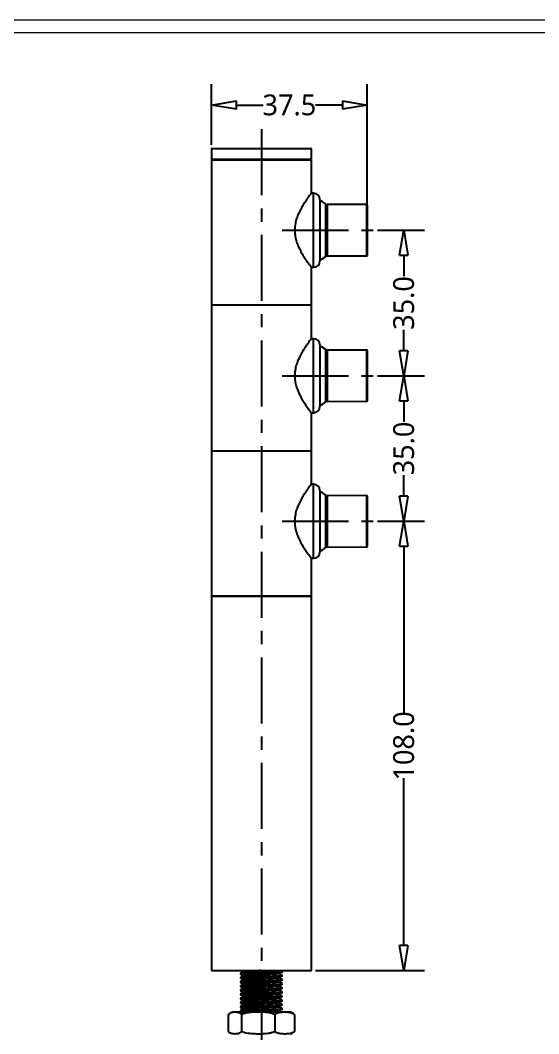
# Model space of a CAD drawing. Header units: millimetres. Extents: x 1036 to 1568, y -23 to 352.
# Drawn here: x 1203.4 to 1328, y 108.2 to 351.9 of the extents above; entities that cross this region are included whole.
import ezdxf

# ---------------------------------------------------------------- set-up
doc = ezdxf.new("R2010")
doc.units = ezdxf.units.MM
doc.linetypes.add('CENTER', pattern=[50.8, 31.75, -6.35, 6.35, -6.35])
doc.layers.get('0').update_dxf_attribs({"color": 8, "lineweight": 30})
doc.layers.get('Defpoints').update_dxf_attribs({"color": 6, "lineweight": 9})
for name, color, linetype, lineweight in [('CenterLine', 1, 'CENTER', 9), ('Dimension', 136, 'Continuous', 9), ('SolidLine', 7, 'Continuous', 30)]:
    doc.layers.add(name, color=color, linetype=linetype, lineweight=lineweight)
doc.styles.get("Standard").update_dxf_attribs({"font": ''})
doc.styles.get('Standard').set_extended_font_data('Microsoft YaHei Light')
doc.dimstyles.new('DENGTECx1.5', dxfattribs={"dimtxt": 5, "dimasz": 6, "dimexe": 5, "dimexo": 1, "dimgap": 0.5, "dimtad": 0, "dimdec": 1, "dimzin": 0, "dimdsep": 46, "dimtxsty": 'Standard', "dimblk": 'CLOSEDBLANK', "dimcen": 1, "dimadec": 0, "dimazin": 3, "dimtfac": 1, "dimtdec": 1, "dimtofl": 0, "dimtmove": 0, "dimatfit": 3, "dimldrblk": 'CLOSEDBLANK', "dimfxl": 1, "dimtolj": 1, "dimtzin": 0, "dimarcsym": 0})

# ---------------------------------------------------------------- blocks, each defined once
blk = doc.blocks.new('_ClosedBlank')
at = {"color": 0, "linetype": 'ByBlock', "lineweight": -2}
for p, q in [((-1, 0.167), (0, 0)), ((-1, 0.167), (-1, -0.167)), ((0, 0), (-1, -0.167))]:
    blk.add_line(p, q, dxfattribs=at)
blk = doc.blocks.new('*D15')
at = {"layer": 'Defpoints', "color": 0, "lineweight": -3}
for p in [(1288.28, 231.41), (1295.61, 231.41), (1273.39, 123.36)]:
    blk.add_point(p, dxfattribs=at)
at = {"layer": 'Dimension', "color": 0, "lineweight": -2}
for p, q in [((1289.28, 231.41), (1300.61, 231.41)), ((1295.61, 225.41), (1295.61, 185.15)), ((1295.61, 129.36), (1295.61, 169.61)), ((1274.39, 123.36), (1300.61, 123.36))]:
    blk.add_line(p, q, dxfattribs=at)
at = {"layer": 'Dimension', "color": 0, "lineweight": -2, "xscale": 6, "yscale": 6, "zscale": 6}
for p, rotation in [((1295.61, 231.41), 90), ((1295.61, 123.36), 270)]:
    blk.add_blockref('_ClosedBlank', p, dxfattribs=dict(at, rotation=rotation))
at = {"layer": 'Dimension', "color": 0, "lineweight": -3, "insert": (1295.61, 177.38), "char_height": 5, "attachment_point": 5, "rotation": 90}
blk.add_mtext('\\A1;108.0', dxfattribs=at)
blk = doc.blocks.new('*D16')
at = {"layer": 'Defpoints', "color": 0, "lineweight": -3}
for p in [(1288.28, 266.41), (1295.61, 266.41), (1288.28, 231.41)]:
    blk.add_point(p, dxfattribs=at)
at = {"layer": 'Dimension', "color": 0, "lineweight": -2}
for p, q in [((1289.28, 266.41), (1300.61, 266.41)), ((1295.61, 260.41), (1295.61, 255.35)), ((1295.61, 237.41), (1295.61, 242.46)), ((1289.28, 231.41), (1300.61, 231.41))]:
    blk.add_line(p, q, dxfattribs=at)
at = {"layer": 'Dimension', "color": 0, "lineweight": -2, "xscale": 6, "yscale": 6, "zscale": 6}
for p, rotation in [((1295.61, 266.41), 90), ((1295.61, 231.41), 270)]:
    blk.add_blockref('_ClosedBlank', p, dxfattribs=dict(at, rotation=rotation))
at = {"layer": 'Dimension', "color": 0, "lineweight": -3, "insert": (1295.61, 248.91), "char_height": 5, "attachment_point": 5, "rotation": 90}
blk.add_mtext('\\A1;35.0', dxfattribs=at)
blk = doc.blocks.new('*D17')
at = {"layer": 'Defpoints', "color": 0, "lineweight": -3}
for p in [(1288.28, 301.41), (1295.61, 301.41), (1288.28, 266.41)]:
    blk.add_point(p, dxfattribs=at)
at = {"layer": 'Dimension', "color": 0, "lineweight": -2}
for p, q in [((1289.28, 301.41), (1300.61, 301.41)), ((1295.61, 295.41), (1295.61, 290.35)), ((1295.61, 272.41), (1295.61, 277.46)), ((1289.28, 266.41), (1300.61, 266.41))]:
    blk.add_line(p, q, dxfattribs=at)
at = {"layer": 'Dimension', "color": 0, "lineweight": -2, "xscale": 6, "yscale": 6, "zscale": 6}
for p, rotation in [((1295.61, 301.41), 90), ((1295.61, 266.41), 270)]:
    blk.add_blockref('_ClosedBlank', p, dxfattribs=dict(at, rotation=rotation))
at = {"layer": 'Dimension', "color": 0, "lineweight": -3, "insert": (1295.61, 283.91), "char_height": 5, "attachment_point": 5, "rotation": 90}
blk.add_mtext('\\A1;35.0', dxfattribs=at)
blk = doc.blocks.new('*D20')
at = {"layer": 'Defpoints', "color": 0, "lineweight": -3}
for p in [(1249.39, 331.51), (1249.39, 320.96), (1286.84, 306.14)]:
    blk.add_point(p, dxfattribs=at)
at = {"layer": 'Dimension', "color": 0, "lineweight": -2}
for p, q in [((1249.39, 321.96), (1249.39, 336.51)), ((1286.84, 307.14), (1286.84, 336.51)), ((1255.39, 331.51), (1261.82, 331.51)), ((1280.84, 331.51), (1274.4, 331.51))]:
    blk.add_line(p, q, dxfattribs=at)
at = {"layer": 'Dimension', "color": 0, "lineweight": -2, "xscale": 6, "yscale": 6, "zscale": 6, "rotation": 180}
blk.add_blockref('_ClosedBlank', (1249.39, 331.51), dxfattribs=at)
at = {"layer": 'Dimension', "color": 0, "lineweight": -2, "xscale": 6, "yscale": 6, "zscale": 6}
blk.add_blockref('_ClosedBlank', (1286.84, 331.51), dxfattribs=at)
at = {"layer": 'Dimension', "color": 0, "lineweight": -3, "insert": (1268.11, 331.51), "char_height": 5, "attachment_point": 5}
blk.add_mtext('\\A1;37.5', dxfattribs=at)

msp = doc.modelspace()

# ---------------------------------------------------------------- linework, layer by layer
at = {"layer": 'CenterLine', "lineweight": -3, "ltscale": 0.5}
for p, q in [((1261.39, 325.68), (1261.39, 86.37)), ((1266.41, 301.41), (1288.28, 301.41)), ((1266.41, 266.41), (1288.28, 266.41)), ((1266.41, 231.41), (1288.28, 231.41))]:
    msp.add_line(p, q, dxfattribs=at)
at = {"layer": 'Defpoints'}
for points in [[(1567.91, -23.09), (1567.91, 351.9), (1036.31, 351.9), (1036.31, -23.09)], [(1564.91, -20.09), (1564.91, 348.9), (1039.31, 348.9), (1039.31, -20.09)]]:
    msp.add_lwpolyline(points, close=True, dxfattribs=at)
at = {"layer": 'SolidLine', "color": 7, "linetype": 'Continuous', "lineweight": 25}
for p, q in [((1249.39, 320.96), (1249.39, 318.46)), ((1249.49, 321.06), (1263.4, 321.06)), ((1263.4, 321.06), (1273.29, 321.06)), ((1273.39, 318.46), (1273.39, 320.96)), ((1249.39, 318.36), (1249.39, 283.36)), ((1249.39, 318.36), (1273.39, 318.36)), ((1273.39, 310.34), (1273.39, 318.36)), ((1273.94, 310.31), (1273.37, 310.31)), ((1286.74, 307.56), (1277.21, 307.6)), ((1277.21, 295.21), (1286.74, 295.26)), ((1273.37, 292.51), (1273.94, 292.51)), ((1273.39, 283.36), (1273.39, 292.48)), ((1249.39, 283.36), (1249.39, 248.36)), ((1273.39, 283.36), (1249.39, 283.36)), ((1273.39, 275.34), (1273.39, 283.36)), ((1273.94, 275.31), (1273.37, 275.31)), ((1286.74, 272.56), (1277.21, 272.6)), ((1277.21, 260.21), (1286.74, 260.26)), ((1273.37, 257.51), (1273.94, 257.51)), ((1273.39, 248.36), (1273.39, 257.48)), ((1249.39, 248.36), (1249.39, 213.36)), ((1249.39, 248.36), (1273.39, 248.36)), ((1273.39, 240.34), (1273.39, 248.36)), ((1273.94, 240.31), (1273.37, 240.31)), ((1286.74, 237.56), (1277.21, 237.6)), ((1277.21, 225.21), (1286.74, 225.26)), ((1273.37, 222.51), (1273.94, 222.51)), ((1273.39, 213.36), (1273.39, 222.48)), ((1249.39, 213.36), (1249.39, 123.36)), ((1273.39, 213.36), (1249.39, 213.36)), ((1249.39, 213.36), (1260.08, 213.36)), ((1260.08, 213.36), (1273.39, 213.36)), ((1273.39, 123.36), (1273.39, 213.36)), ((1249.39, 123.36), (1260.08, 123.36)), ((1256.39, 122.71), (1256.39, 122.51)), ((1260.08, 123.36), (1273.39, 123.36)), ((1266.38, 123.22), (1266.13, 123.36)), ((1266.39, 123.01), (1266.39, 123.21)), ((1266.39, 122.01), (1266.39, 122.21)), ((1256.39, 121.71), (1256.39, 121.51)), ((1256.39, 120.71), (1256.39, 120.51)), ((1256.39, 119.71), (1256.39, 119.51)), ((1266.39, 121.01), (1266.39, 121.21)), ((1266.39, 120.01), (1266.39, 120.21)), ((1256.39, 118.71), (1256.39, 118.51)), ((1256.39, 117.71), (1256.39, 117.51)), ((1266.39, 119.01), (1266.39, 119.21)), ((1266.39, 118.01), (1266.39, 118.21)), ((1266.39, 117.01), (1266.39, 117.21)), ((1256.39, 116.71), (1256.39, 116.51)), ((1256.39, 115.71), (1256.39, 115.51)), ((1256.39, 114.71), (1256.39, 114.51)), ((1266.39, 116.01), (1266.39, 116.21)), ((1266.39, 115.01), (1266.39, 115.21)), ((1253.41, 112.79), (1253.41, 108.72)), ((1268.25, 113.36), (1254.52, 113.36)), ((1256.39, 113.71), (1256.39, 113.51)), ((1256.39, 113.5), (1256.65, 113.36)), ((1256.64, 112.79), (1256.64, 108.72)), ((1264.62, 112.79), (1264.62, 108.72)), ((1266.39, 114.01), (1266.39, 114.21)), ((1269.36, 112.79), (1269.36, 108.72))]:
    msp.add_line(p, q, dxfattribs=at)
at = {"layer": 'SolidLine', "color": 8, "linetype": 'Continuous', "lineweight": 25}
for p, q in [((1263.42, 320.96), (1249.39, 320.96)), ((1273.39, 320.96), (1263.42, 320.96)), ((1249.39, 318.46), (1273.39, 318.46))]:
    msp.add_line(p, q, dxfattribs=at)
at = {"layer": 'SolidLine', "color": 8, "linetype": 'Continuous', "lineweight": 25, "flags": 128}
for points in [[(1273.94, 296.06), (1273.94, 297.02), (1273.94, 298.04), (1273.94, 299.12), (1273.94, 300.24), (1273.94, 301.38), (1273.94, 302.52), (1273.94, 303.64), (1273.94, 304.72), (1273.94, 305.75), (1273.94, 306.71), (1273.94, 307.58), (1273.94, 308.35), (1273.94, 309), (1273.94, 309.53), (1273.94, 309.93), (1273.94, 310.19), (1273.94, 310.3), (1273.94, 310.31)], [(1276.91, 296.96), (1276.91, 297.69), (1276.91, 298.51), (1276.91, 299.4), (1276.91, 300.34), (1276.91, 301.3), (1276.91, 302.26), (1276.91, 303.2), (1276.91, 304.1), (1276.91, 304.94), (1276.91, 305.7), (1276.91, 306.35), (1276.91, 306.89), (1276.91, 307.3), (1276.91, 307.57), (1276.91, 307.7), (1276.91, 307.71)], [(1277.21, 307.6), (1277.21, 307.6), (1277.21, 307.47), (1277.21, 307.2), (1277.21, 306.8), (1277.21, 306.27), (1277.21, 305.63), (1277.21, 304.88), (1277.21, 304.06), (1277.21, 303.17), (1277.21, 302.25), (1277.21, 301.3), (1277.21, 300.35), (1277.21, 299.43), (1277.21, 298.56), (1277.21, 297.75), (1277.21, 297.03)], [(1286.74, 295.26), (1286.74, 295.28), (1286.74, 295.45), (1286.74, 295.75), (1286.74, 296.19), (1286.74, 296.74), (1286.74, 297.41), (1286.74, 298.17), (1286.74, 299.01), (1286.74, 299.9), (1286.74, 300.83), (1286.74, 301.77), (1286.74, 302.7), (1286.74, 303.61), (1286.74, 304.46), (1286.74, 305.24), (1286.74, 305.93), (1286.74, 306.51), (1286.74, 306.97), (1286.74, 307.31), (1286.74, 307.5), (1286.74, 307.56)], [(1273.94, 292.51), (1273.94, 292.51), (1273.94, 292.62), (1273.94, 292.87), (1273.94, 293.26), (1273.94, 293.78), (1273.94, 294.43), (1273.94, 295.2), (1273.94, 296.06)], [(1276.91, 295.1), (1276.91, 295.1), (1276.91, 295.2), (1276.91, 295.44), (1276.91, 295.82), (1276.91, 296.33), (1276.91, 296.96)], [(1277.21, 297.03), (1277.21, 296.41), (1277.21, 295.91), (1277.21, 295.54), (1277.21, 295.3), (1277.21, 295.21), (1277.21, 295.21)], [(1273.94, 261.06), (1273.94, 262.02), (1273.94, 263.04), (1273.94, 264.12), (1273.94, 265.24), (1273.94, 266.38), (1273.94, 267.52), (1273.94, 268.64), (1273.94, 269.72), (1273.94, 270.75), (1273.94, 271.71), (1273.94, 272.58), (1273.94, 273.35), (1273.94, 274), (1273.94, 274.53), (1273.94, 274.93), (1273.94, 275.19), (1273.94, 275.3), (1273.94, 275.31)], [(1276.91, 261.96), (1276.91, 262.69), (1276.91, 263.51), (1276.91, 264.4), (1276.91, 265.34), (1276.91, 266.3), (1276.91, 267.26), (1276.91, 268.2), (1276.91, 269.1), (1276.91, 269.94), (1276.91, 270.7), (1276.91, 271.35), (1276.91, 271.89), (1276.91, 272.3), (1276.91, 272.57), (1276.91, 272.7), (1276.91, 272.71)], [(1277.21, 272.6), (1277.21, 272.6), (1277.21, 272.47), (1277.21, 272.2), (1277.21, 271.8), (1277.21, 271.27), (1277.21, 270.63), (1277.21, 269.88), (1277.21, 269.06), (1277.21, 268.17), (1277.21, 267.25), (1277.21, 266.3), (1277.21, 265.35), (1277.21, 264.43), (1277.21, 263.56), (1277.21, 262.75), (1277.21, 262.03)], [(1286.74, 260.26), (1286.74, 260.28), (1286.74, 260.45), (1286.74, 260.75), (1286.74, 261.19), (1286.74, 261.74), (1286.74, 262.41), (1286.74, 263.17), (1286.74, 264.01), (1286.74, 264.9), (1286.74, 265.83), (1286.74, 266.77), (1286.74, 267.7), (1286.74, 268.61), (1286.74, 269.46), (1286.74, 270.24), (1286.74, 270.93), (1286.74, 271.51), (1286.74, 271.97), (1286.74, 272.31), (1286.74, 272.5), (1286.74, 272.56)], [(1273.94, 257.51), (1273.94, 257.51), (1273.94, 257.62), (1273.94, 257.87), (1273.94, 258.26), (1273.94, 258.78), (1273.94, 259.43), (1273.94, 260.2), (1273.94, 261.06)], [(1276.91, 260.1), (1276.91, 260.1), (1276.91, 260.2), (1276.91, 260.44), (1276.91, 260.82), (1276.91, 261.33), (1276.91, 261.96)], [(1277.21, 262.03), (1277.21, 261.41), (1277.21, 260.91), (1277.21, 260.54), (1277.21, 260.3), (1277.21, 260.21), (1277.21, 260.21)], [(1273.94, 226.06), (1273.94, 227.02), (1273.94, 228.04), (1273.94, 229.12), (1273.94, 230.24), (1273.94, 231.38), (1273.94, 232.52), (1273.94, 233.64), (1273.94, 234.72), (1273.94, 235.75), (1273.94, 236.71), (1273.94, 237.58), (1273.94, 238.35), (1273.94, 239), (1273.94, 239.53), (1273.94, 239.93), (1273.94, 240.19), (1273.94, 240.3), (1273.94, 240.31)], [(1276.91, 226.96), (1276.91, 227.69), (1276.91, 228.51), (1276.91, 229.4), (1276.91, 230.34), (1276.91, 231.3), (1276.91, 232.26), (1276.91, 233.2), (1276.91, 234.1), (1276.91, 234.94), (1276.91, 235.7), (1276.91, 236.35), (1276.91, 236.89), (1276.91, 237.3), (1276.91, 237.57), (1276.91, 237.7), (1276.91, 237.71)], [(1277.21, 237.6), (1277.21, 237.6), (1277.21, 237.47), (1277.21, 237.2), (1277.21, 236.8), (1277.21, 236.27), (1277.21, 235.63), (1277.21, 234.88), (1277.21, 234.06), (1277.21, 233.17), (1277.21, 232.25), (1277.21, 231.3), (1277.21, 230.35), (1277.21, 229.43), (1277.21, 228.56), (1277.21, 227.75), (1277.21, 227.03)], [(1286.74, 225.26), (1286.74, 225.28), (1286.74, 225.45), (1286.74, 225.75), (1286.74, 226.19), (1286.74, 226.74), (1286.74, 227.41), (1286.74, 228.17), (1286.74, 229.01), (1286.74, 229.9), (1286.74, 230.83), (1286.74, 231.77), (1286.74, 232.7), (1286.74, 233.61), (1286.74, 234.46), (1286.74, 235.24), (1286.74, 235.93), (1286.74, 236.51), (1286.74, 236.97), (1286.74, 237.31), (1286.74, 237.5), (1286.74, 237.56)], [(1276.91, 225.1), (1276.91, 225.1), (1276.91, 225.2), (1276.91, 225.44), (1276.91, 225.82), (1276.91, 226.33), (1276.91, 226.96)], [(1277.21, 227.03), (1277.21, 226.41), (1277.21, 225.91), (1277.21, 225.54), (1277.21, 225.3), (1277.21, 225.21), (1277.21, 225.21)], [(1273.94, 222.51), (1273.94, 222.51), (1273.94, 222.62), (1273.94, 222.87), (1273.94, 223.26), (1273.94, 223.78), (1273.94, 224.43), (1273.94, 225.2), (1273.94, 226.06)]]:
    msp.add_lwpolyline(points, dxfattribs=at)
at = {"layer": 'SolidLine', "color": 7, "linetype": 'Continuous', "lineweight": 25, "flags": 128}
for points in [[(1275.44, 308.81), (1275.44, 308.75), (1275.44, 308.56), (1275.44, 308.22), (1275.44, 307.76), (1275.44, 307.17), (1275.44, 306.46), (1275.44, 305.66), (1275.44, 304.78), (1275.44, 303.83), (1275.44, 302.83), (1275.44, 301.81), (1275.44, 300.77), (1275.44, 299.75), (1275.44, 298.77), (1275.44, 297.83), (1275.44, 296.96)], [(1276.91, 307.71), (1275.98, 308.31), (1275.44, 308.57)], [(1286.84, 307.46), (1286.84, 307.4), (1286.84, 307.21), (1286.84, 306.88), (1286.84, 306.43), (1286.84, 305.85), (1286.84, 305.17), (1286.84, 304.41), (1286.84, 303.57), (1286.84, 302.68), (1286.84, 301.76), (1286.84, 300.84), (1286.84, 299.92), (1286.84, 299.05), (1286.84, 298.22), (1286.84, 297.48), (1286.84, 296.82), (1286.84, 296.27), (1286.84, 295.84), (1286.84, 295.54), (1286.84, 295.38), (1286.84, 295.36)], [(1275.44, 296.96), (1275.44, 296.18), (1275.44, 295.5), (1275.44, 294.94), (1275.44, 294.5), (1275.44, 294.2), (1275.44, 294.04), (1275.44, 294.01)], [(1275.44, 294.24), (1275.98, 294.5), (1276.91, 295.1)], [(1275.44, 273.81), (1275.44, 273.75), (1275.44, 273.56), (1275.44, 273.22), (1275.44, 272.76), (1275.44, 272.17), (1275.44, 271.46), (1275.44, 270.66), (1275.44, 269.78), (1275.44, 268.83), (1275.44, 267.83), (1275.44, 266.81), (1275.44, 265.77), (1275.44, 264.75), (1275.44, 263.77), (1275.44, 262.83), (1275.44, 261.96)], [(1276.91, 272.71), (1275.98, 273.31), (1275.44, 273.57)], [(1286.84, 272.46), (1286.84, 272.4), (1286.84, 272.21), (1286.84, 271.88), (1286.84, 271.43), (1286.84, 270.85), (1286.84, 270.17), (1286.84, 269.41), (1286.84, 268.57), (1286.84, 267.68), (1286.84, 266.76), (1286.84, 265.84), (1286.84, 264.92), (1286.84, 264.05), (1286.84, 263.22), (1286.84, 262.48), (1286.84, 261.82), (1286.84, 261.27), (1286.84, 260.84), (1286.84, 260.54), (1286.84, 260.38), (1286.84, 260.36)], [(1275.44, 261.96), (1275.44, 261.18), (1275.44, 260.5), (1275.44, 259.94), (1275.44, 259.5), (1275.44, 259.2), (1275.44, 259.04), (1275.44, 259.01)], [(1275.44, 259.24), (1275.98, 259.5), (1276.91, 260.1)], [(1275.44, 238.81), (1275.44, 238.75), (1275.44, 238.56), (1275.44, 238.22), (1275.44, 237.76), (1275.44, 237.17), (1275.44, 236.46), (1275.44, 235.66), (1275.44, 234.78), (1275.44, 233.83), (1275.44, 232.83), (1275.44, 231.81), (1275.44, 230.77), (1275.44, 229.75), (1275.44, 228.77), (1275.44, 227.83), (1275.44, 226.96)], [(1276.91, 237.71), (1275.98, 238.31), (1275.44, 238.57)], [(1286.84, 237.46), (1286.84, 237.4), (1286.84, 237.21), (1286.84, 236.88), (1286.84, 236.43), (1286.84, 235.85), (1286.84, 235.17), (1286.84, 234.41), (1286.84, 233.57), (1286.84, 232.68), (1286.84, 231.76), (1286.84, 230.84), (1286.84, 229.92), (1286.84, 229.05), (1286.84, 228.22), (1286.84, 227.48), (1286.84, 226.82), (1286.84, 226.27), (1286.84, 225.84), (1286.84, 225.54), (1286.84, 225.38), (1286.84, 225.36)], [(1275.44, 226.96), (1275.44, 226.18), (1275.44, 225.5), (1275.44, 224.94), (1275.44, 224.5), (1275.44, 224.2), (1275.44, 224.04), (1275.44, 224.01)], [(1275.44, 224.24), (1275.98, 224.5), (1276.91, 225.1)], [(1253.95, 113.17), (1253.87, 113.13), (1253.79, 113.09)], [(1254.52, 113.36), (1254.43, 113.34), (1254.39, 113.33)]]:
    msp.add_lwpolyline(points, dxfattribs=at)
at = {"layer": 'SolidLine', "color": 7, "linetype": 'Continuous', "lineweight": 25}
for centre, radius, start, end in [((1249.49, 320.96), 0.1, 90, 180), ((1273.29, 320.96), 0.1, 0, 90), ((1249.49, 318.46), 0.1, 180, 270), ((1273.29, 318.46), 0.1, 270, 0), ((1273.94, 308.81), 1.5, 0, 90), ((1277.21, 308.1), 0.5, 232.4859, 269.7082), ((1286.74, 307.46), 0.1, 0, 89.7082), ((1277.21, 294.71), 0.5, 90.2918, 127.5141), ((1286.74, 295.36), 0.1, 270.2918, 0), ((1273.94, 294.01), 1.5, 270, 0), ((1273.94, 273.81), 1.5, 0, 90), ((1277.21, 273.1), 0.5, 232.4859, 269.7082), ((1286.74, 272.46), 0.1, 0, 89.7082), ((1273.94, 259.01), 1.5, 270, 0), ((1277.21, 259.71), 0.5, 90.2918, 127.5141), ((1286.74, 260.36), 0.1, 270.2918, 0), ((1273.94, 238.81), 1.5, 0, 90), ((1277.21, 238.1), 0.5, 232.4859, 269.7082), ((1286.74, 237.46), 0.1, 0, 89.7082), ((1277.21, 224.71), 0.5, 90.2918, 127.5141), ((1286.74, 225.36), 0.1, 270.2918, 0), ((1273.94, 224.01), 1.5, 270, 0), ((1267.78, 110.93), 2.47, 60.8647, 79.2065), ((1267.78, 110.58), 2.47, 280.7935, 298.9646)]:
    msp.add_arc(centre, radius, start, end, dxfattribs=at)
for points, knots in [([(1273.37, 310.34), (1273.37, 310.34), (1273.37, 310.34), (1273.23, 310.14), (1272.97, 309.79), (1272.6, 309.28), (1272.14, 308.61), (1271.57, 307.74), (1270.93, 306.66), (1270.33, 305.47), (1269.85, 304.26), (1269.47, 302.95), (1269.41, 301.97), (1269.38, 301.41)], [0, 0, 0, 0, 0.054619, 0.141006, 0.223156, 0.307234, 0.399253, 0.493156, 0.603181, 0.715866, 0.799999, 0.886088, 1, 1, 1, 1]), ([(1269.38, 301.41), (1269.4, 300.99), (1269.44, 300.16), (1269.72, 298.96), (1270.12, 297.84), (1270.62, 296.74), (1271.2, 295.68), (1271.85, 294.64), (1272.49, 293.69), (1272.97, 293.02), (1273.26, 292.63), (1273.38, 292.46), (1273.37, 292.47), (1273.37, 292.48)], [0, 0, 0, 0, 0.0836495, 0.1706911, 0.2541476, 0.3393088, 0.4400707, 0.5428493, 0.6627248, 0.7871511, 0.8714845, 0.9581757, 1, 1, 1, 1]), ([(1273.37, 275.34), (1273.37, 275.34), (1273.37, 275.34), (1273.23, 275.14), (1272.97, 274.79), (1272.6, 274.28), (1272.14, 273.61), (1271.57, 272.74), (1270.93, 271.66), (1270.33, 270.47), (1269.85, 269.26), (1269.47, 267.95), (1269.41, 266.97), (1269.38, 266.41)], [0, 0, 0, 0, 0.054619, 0.141007, 0.223156, 0.307234, 0.399253, 0.493156, 0.603181, 0.715867, 0.799999, 0.886088, 1, 1, 1, 1]), ([(1269.38, 266.41), (1269.4, 265.99), (1269.44, 265.16), (1269.72, 263.96), (1270.12, 262.84), (1270.62, 261.74), (1271.2, 260.68), (1271.85, 259.64), (1272.49, 258.69), (1272.97, 258.02), (1273.26, 257.63), (1273.38, 257.46), (1273.37, 257.47), (1273.37, 257.48)], [0, 0, 0, 0, 0.083649, 0.170692, 0.254148, 0.339309, 0.440071, 0.542849, 0.662725, 0.787151, 0.871485, 0.958176, 1, 1, 1, 1]), ([(1273.37, 240.34), (1273.37, 240.34), (1273.37, 240.34), (1273.23, 240.14), (1272.97, 239.79), (1272.6, 239.28), (1272.14, 238.61), (1271.57, 237.74), (1270.93, 236.66), (1270.33, 235.47), (1269.85, 234.26), (1269.47, 232.95), (1269.41, 231.97), (1269.38, 231.41)], [0, 0, 0, 0, 0.054619, 0.141007, 0.223156, 0.307234, 0.399253, 0.493156, 0.603181, 0.715867, 0.799999, 0.886088, 1, 1, 1, 1]), ([(1269.38, 231.41), (1269.4, 230.99), (1269.44, 230.16), (1269.72, 228.96), (1270.12, 227.84), (1270.62, 226.74), (1271.2, 225.68), (1271.85, 224.64), (1272.49, 223.69), (1272.97, 223.02), (1273.26, 222.63), (1273.38, 222.46), (1273.37, 222.47), (1273.37, 222.48)], [0, 0, 0, 0, 0.08365, 0.1706915, 0.2541484, 0.3393091, 0.4400709, 0.5428491, 0.6627251, 0.7871512, 0.8714846, 0.9581757, 1, 1, 1, 1]), ([(1256.39, 122.5), (1256.51, 122.44), (1256.74, 122.3), (1256.96, 122.17), (1257.07, 122.11)], [0, 0, 0, 0, 0.5121738, 1, 1, 1, 1]), ([(1257.09, 123.12), (1256.98, 123.05), (1256.74, 122.92), (1256.51, 122.78), (1256.4, 122.72)], [0, 0, 0, 0, 0.499918, 1, 1, 1, 1]), ([(1257.09, 122.12), (1256.98, 122.05), (1256.74, 121.92), (1256.51, 121.78), (1256.4, 121.72)], [0, 0, 0, 0, 0.499919, 1, 1, 1, 1]), ([(1266.37, 123.01), (1266.37, 123.01), (1266.39, 122.99), (1266.12, 122.96), (1265.47, 122.91), (1264.53, 122.87), (1263.44, 122.83), (1262.21, 122.79), (1260.93, 122.75), (1259.67, 122.71), (1258.53, 122.67), (1257.57, 122.62), (1256.87, 122.59), (1256.44, 122.55), (1256.42, 122.52), (1256.41, 122.51)], [0, 0, 0, 0, 0.022688, 0.112978, 0.205126, 0.285718, 0.366246, 0.448243, 0.529054, 0.609377, 0.691352, 0.772363, 0.85252, 0.934455, 1, 1, 1, 1]), ([(1266.37, 122.01), (1266.37, 122.01), (1266.39, 121.99), (1266.12, 121.96), (1265.47, 121.91), (1264.53, 121.87), (1263.44, 121.83), (1262.21, 121.79), (1260.93, 121.75), (1259.67, 121.71), (1258.53, 121.67), (1257.57, 121.62), (1256.87, 121.59), (1256.44, 121.55), (1256.42, 121.52), (1256.41, 121.51)], [0, 0, 0, 0, 0.022688, 0.112978, 0.205126, 0.285718, 0.366246, 0.448243, 0.529054, 0.609377, 0.691352, 0.772363, 0.85252, 0.934455, 1, 1, 1, 1]), ([(1256.42, 122.72), (1256.42, 122.72), (1256.42, 122.74), (1256.71, 122.77), (1257.3, 122.81), (1258.18, 122.85), (1259.27, 122.89), (1260.49, 122.93), (1261.77, 122.97), (1263.03, 123.01), (1264.18, 123.05), (1265.15, 123.09), (1265.87, 123.13), (1266.32, 123.17), (1266.35, 123.19), (1266.37, 123.21)], [0, 0, 0, 0, 0.0251524, 0.1016779, 0.184323, 0.2660966, 0.3496833, 0.4325147, 0.5141583, 0.5976834, 0.6806827, 0.7622355, 0.8456797, 0.9288279, 1, 1, 1, 1]), ([(1256.42, 121.72), (1256.42, 121.72), (1256.42, 121.74), (1256.71, 121.77), (1257.3, 121.81), (1258.18, 121.85), (1259.27, 121.89), (1260.49, 121.93), (1261.77, 121.97), (1263.03, 122.01), (1264.18, 122.05), (1265.15, 122.09), (1265.87, 122.13), (1266.32, 122.17), (1266.35, 122.19), (1266.37, 122.21)], [0, 0, 0, 0, 0.025152, 0.101678, 0.184323, 0.266097, 0.349683, 0.432515, 0.514158, 0.597683, 0.680683, 0.762236, 0.84568, 0.928828, 1, 1, 1, 1]), ([(1256.65, 123.36), (1256.68, 123.34), (1256.82, 123.26), (1256.96, 123.17), (1257.07, 123.11)], [0, 0, 0, 0, 0.221535, 1, 1, 1, 1]), ([(1261.31, 123.36), (1261.05, 123.35), (1260.39, 123.32), (1259.36, 123.28), (1258.35, 123.24), (1257.6, 123.19), (1257.17, 123.15), (1257.15, 123.13), (1257.14, 123.12)], [0, 0, 0, 0, 0.120058, 0.314055, 0.508687, 0.699298, 0.89423, 1, 1, 1, 1]), ([(1265.63, 122.62), (1265.66, 122.61), (1265.73, 122.59), (1265.46, 122.55), (1264.91, 122.51), (1264.1, 122.47), (1263.16, 122.43), (1262.2, 122.39), (1261.31, 122.36), (1260.39, 122.32), (1259.36, 122.28), (1258.35, 122.24), (1257.6, 122.19), (1257.17, 122.15), (1257.15, 122.13), (1257.14, 122.12)], [0, 0, 0, 0, 0.04441, 0.13472, 0.22689, 0.307501, 0.388047, 0.470064, 0.528168, 0.584815, 0.676349, 0.768183, 0.858119, 0.950094, 1, 1, 1, 1]), ([(1265.46, 122.66), (1265.57, 122.73), (1265.79, 122.86), (1266.01, 123), (1266.12, 123.06)], [0, 0, 0, 0, 0.499989, 1, 1, 1, 1]), ([(1265.46, 121.66), (1265.57, 121.73), (1265.79, 121.86), (1266.01, 122), (1266.12, 122.06)], [0, 0, 0, 0, 0.499991, 1, 1, 1, 1]), ([(1266.38, 122.22), (1266.26, 122.28), (1266.03, 122.42), (1265.79, 122.55), (1265.68, 122.62)], [0, 0, 0, 0, 0.5000822, 1, 1, 1, 1]), ([(1256.39, 121.5), (1256.51, 121.44), (1256.74, 121.3), (1256.96, 121.17), (1257.07, 121.11)], [0, 0, 0, 0, 0.512176, 1, 1, 1, 1]), ([(1256.39, 120.5), (1256.51, 120.44), (1256.74, 120.3), (1256.96, 120.17), (1257.07, 120.11)], [0, 0, 0, 0, 0.512173, 1, 1, 1, 1]), ([(1256.39, 119.5), (1256.51, 119.44), (1256.74, 119.3), (1256.96, 119.17), (1257.07, 119.11)], [0, 0, 0, 0, 0.512176, 1, 1, 1, 1]), ([(1257.09, 121.12), (1256.98, 121.05), (1256.74, 120.92), (1256.51, 120.78), (1256.4, 120.72)], [0, 0, 0, 0, 0.4999178, 1, 1, 1, 1]), ([(1257.09, 120.12), (1256.98, 120.05), (1256.74, 119.92), (1256.51, 119.78), (1256.4, 119.72)], [0, 0, 0, 0, 0.499919, 1, 1, 1, 1]), ([(1266.37, 121.01), (1266.37, 121.01), (1266.39, 120.99), (1266.12, 120.96), (1265.47, 120.91), (1264.53, 120.87), (1263.44, 120.83), (1262.21, 120.79), (1260.93, 120.75), (1259.67, 120.71), (1258.53, 120.67), (1257.57, 120.62), (1256.87, 120.59), (1256.44, 120.55), (1256.42, 120.52), (1256.41, 120.51)], [0, 0, 0, 0, 0.022688, 0.112978, 0.205126, 0.285718, 0.366246, 0.448243, 0.529054, 0.609377, 0.691352, 0.772363, 0.85252, 0.934455, 1, 1, 1, 1]), ([(1266.37, 120.01), (1266.37, 120.01), (1266.39, 119.99), (1266.12, 119.96), (1265.47, 119.91), (1264.53, 119.87), (1263.44, 119.83), (1262.21, 119.79), (1260.93, 119.75), (1259.67, 119.71), (1258.53, 119.67), (1257.57, 119.62), (1256.87, 119.59), (1256.44, 119.55), (1256.42, 119.52), (1256.41, 119.51)], [0, 0, 0, 0, 0.022688, 0.112978, 0.205126, 0.285718, 0.366246, 0.448243, 0.529054, 0.609377, 0.691352, 0.772363, 0.85252, 0.934455, 1, 1, 1, 1]), ([(1256.42, 120.72), (1256.42, 120.72), (1256.42, 120.74), (1256.71, 120.77), (1257.3, 120.81), (1258.18, 120.85), (1259.27, 120.89), (1260.49, 120.93), (1261.77, 120.97), (1263.03, 121.01), (1264.18, 121.05), (1265.15, 121.09), (1265.87, 121.13), (1266.32, 121.17), (1266.35, 121.19), (1266.37, 121.21)], [0, 0, 0, 0, 0.025152, 0.101678, 0.184323, 0.266097, 0.349683, 0.432515, 0.514158, 0.597683, 0.680683, 0.762236, 0.84568, 0.928828, 1, 1, 1, 1]), ([(1256.42, 119.72), (1256.42, 119.72), (1256.42, 119.74), (1256.71, 119.77), (1257.3, 119.81), (1258.18, 119.85), (1259.27, 119.89), (1260.49, 119.93), (1261.77, 119.97), (1263.03, 120.01), (1264.18, 120.05), (1265.15, 120.09), (1265.87, 120.13), (1266.32, 120.17), (1266.35, 120.19), (1266.37, 120.21)], [0, 0, 0, 0, 0.025152, 0.101678, 0.184323, 0.266097, 0.349683, 0.432515, 0.514158, 0.597683, 0.680683, 0.762236, 0.84568, 0.928828, 1, 1, 1, 1]), ([(1265.63, 121.62), (1265.66, 121.61), (1265.73, 121.59), (1265.46, 121.55), (1264.91, 121.51), (1264.1, 121.47), (1263.16, 121.43), (1262.2, 121.39), (1261.31, 121.36), (1260.39, 121.32), (1259.36, 121.28), (1258.35, 121.24), (1257.6, 121.19), (1257.17, 121.15), (1257.15, 121.13), (1257.14, 121.12)], [0, 0, 0, 0, 0.04441, 0.13472, 0.22689, 0.307501, 0.388047, 0.470064, 0.528168, 0.584815, 0.676349, 0.768183, 0.858119, 0.950094, 1, 1, 1, 1]), ([(1265.63, 120.62), (1265.66, 120.61), (1265.73, 120.59), (1265.46, 120.55), (1264.91, 120.51), (1264.1, 120.47), (1263.16, 120.43), (1262.2, 120.39), (1261.31, 120.36), (1260.39, 120.32), (1259.36, 120.28), (1258.35, 120.24), (1257.6, 120.19), (1257.17, 120.15), (1257.15, 120.13), (1257.14, 120.12)], [0, 0, 0, 0, 0.04441, 0.13472, 0.22689, 0.307501, 0.388047, 0.470064, 0.528168, 0.584815, 0.676349, 0.768183, 0.858119, 0.950094, 1, 1, 1, 1]), ([(1265.63, 119.62), (1265.66, 119.61), (1265.73, 119.59), (1265.46, 119.55), (1264.91, 119.51), (1264.1, 119.47), (1263.16, 119.43), (1262.2, 119.39), (1261.31, 119.36), (1260.39, 119.32), (1259.36, 119.28), (1258.35, 119.24), (1257.6, 119.19), (1257.17, 119.15), (1257.15, 119.13), (1257.14, 119.12)], [0, 0, 0, 0, 0.04441, 0.13472, 0.22689, 0.307501, 0.388047, 0.470064, 0.528168, 0.584815, 0.676349, 0.768183, 0.858119, 0.950094, 1, 1, 1, 1]), ([(1265.46, 120.66), (1265.57, 120.73), (1265.79, 120.86), (1266.01, 121), (1266.12, 121.06)], [0, 0, 0, 0, 0.4999896, 1, 1, 1, 1]), ([(1265.46, 119.66), (1265.57, 119.73), (1265.79, 119.86), (1266.01, 120), (1266.12, 120.06)], [0, 0, 0, 0, 0.499991, 1, 1, 1, 1]), ([(1266.38, 121.22), (1266.26, 121.28), (1266.03, 121.42), (1265.79, 121.55), (1265.68, 121.62)], [0, 0, 0, 0, 0.500081, 1, 1, 1, 1]), ([(1266.38, 120.22), (1266.26, 120.28), (1266.03, 120.42), (1265.79, 120.55), (1265.68, 120.62)], [0, 0, 0, 0, 0.500081, 1, 1, 1, 1]), ([(1266.38, 119.22), (1266.26, 119.28), (1266.03, 119.42), (1265.79, 119.55), (1265.68, 119.62)], [0, 0, 0, 0, 0.5000822, 1, 1, 1, 1]), ([(1256.39, 118.5), (1256.51, 118.44), (1256.74, 118.3), (1256.96, 118.17), (1257.07, 118.11)], [0, 0, 0, 0, 0.512173, 1, 1, 1, 1]), ([(1256.39, 117.5), (1256.51, 117.44), (1256.74, 117.3), (1256.96, 117.17), (1257.07, 117.11)], [0, 0, 0, 0, 0.512173, 1, 1, 1, 1]), ([(1257.09, 119.12), (1256.98, 119.05), (1256.74, 118.92), (1256.51, 118.78), (1256.4, 118.72)], [0, 0, 0, 0, 0.4999178, 1, 1, 1, 1]), ([(1257.09, 118.12), (1256.98, 118.05), (1256.74, 117.92), (1256.51, 117.78), (1256.4, 117.72)], [0, 0, 0, 0, 0.499919, 1, 1, 1, 1]), ([(1257.09, 117.12), (1256.98, 117.05), (1256.74, 116.92), (1256.51, 116.78), (1256.4, 116.72)], [0, 0, 0, 0, 0.4999178, 1, 1, 1, 1]), ([(1266.37, 119.01), (1266.37, 119.01), (1266.39, 118.99), (1266.12, 118.96), (1265.47, 118.91), (1264.53, 118.87), (1263.44, 118.83), (1262.21, 118.79), (1260.93, 118.75), (1259.67, 118.71), (1258.53, 118.67), (1257.57, 118.62), (1256.87, 118.59), (1256.44, 118.55), (1256.42, 118.52), (1256.41, 118.51)], [0, 0, 0, 0, 0.022688, 0.112978, 0.205126, 0.285718, 0.366246, 0.448243, 0.529054, 0.609377, 0.691352, 0.772363, 0.85252, 0.934455, 1, 1, 1, 1]), ([(1266.37, 118.01), (1266.37, 118.01), (1266.39, 117.99), (1266.12, 117.96), (1265.47, 117.91), (1264.53, 117.87), (1263.44, 117.83), (1262.21, 117.79), (1260.93, 117.75), (1259.67, 117.71), (1258.53, 117.67), (1257.57, 117.62), (1256.87, 117.59), (1256.44, 117.55), (1256.42, 117.52), (1256.41, 117.51)], [0, 0, 0, 0, 0.022688, 0.112978, 0.205126, 0.285718, 0.366246, 0.448243, 0.529054, 0.609377, 0.691352, 0.772363, 0.85252, 0.934455, 1, 1, 1, 1]), ([(1266.37, 117.01), (1266.37, 117.01), (1266.39, 116.99), (1266.12, 116.96), (1265.47, 116.91), (1264.53, 116.87), (1263.44, 116.83), (1262.21, 116.79), (1260.93, 116.75), (1259.67, 116.71), (1258.53, 116.67), (1257.57, 116.62), (1256.87, 116.59), (1256.44, 116.55), (1256.42, 116.52), (1256.41, 116.51)], [0, 0, 0, 0, 0.022688, 0.112978, 0.205126, 0.285718, 0.366246, 0.448243, 0.529054, 0.609377, 0.691352, 0.772363, 0.85252, 0.934455, 1, 1, 1, 1]), ([(1256.42, 118.72), (1256.42, 118.72), (1256.42, 118.74), (1256.71, 118.77), (1257.3, 118.81), (1258.18, 118.85), (1259.27, 118.89), (1260.49, 118.93), (1261.77, 118.97), (1263.03, 119.01), (1264.18, 119.05), (1265.15, 119.09), (1265.87, 119.13), (1266.32, 119.17), (1266.35, 119.19), (1266.37, 119.21)], [0, 0, 0, 0, 0.025152, 0.101678, 0.184323, 0.266097, 0.349683, 0.432515, 0.514158, 0.597683, 0.680683, 0.762236, 0.84568, 0.928828, 1, 1, 1, 1]), ([(1256.42, 117.72), (1256.42, 117.72), (1256.42, 117.74), (1256.71, 117.77), (1257.3, 117.81), (1258.18, 117.85), (1259.27, 117.89), (1260.49, 117.93), (1261.77, 117.97), (1263.03, 118.01), (1264.18, 118.05), (1265.15, 118.09), (1265.87, 118.13), (1266.32, 118.17), (1266.35, 118.19), (1266.37, 118.21)], [0, 0, 0, 0, 0.025152, 0.101678, 0.184323, 0.266097, 0.349683, 0.432515, 0.514158, 0.597683, 0.680683, 0.762236, 0.84568, 0.928828, 1, 1, 1, 1]), ([(1256.42, 116.72), (1256.42, 116.72), (1256.42, 116.74), (1256.71, 116.77), (1257.3, 116.81), (1258.18, 116.85), (1259.27, 116.89), (1260.49, 116.93), (1261.77, 116.97), (1263.03, 117.01), (1264.18, 117.05), (1265.15, 117.09), (1265.87, 117.13), (1266.32, 117.17), (1266.35, 117.19), (1266.37, 117.21)], [0, 0, 0, 0, 0.025152, 0.101678, 0.184323, 0.266097, 0.349683, 0.432515, 0.514158, 0.597683, 0.680683, 0.762236, 0.84568, 0.928828, 1, 1, 1, 1]), ([(1265.63, 118.62), (1265.66, 118.61), (1265.73, 118.59), (1265.46, 118.55), (1264.91, 118.51), (1264.1, 118.47), (1263.16, 118.43), (1262.2, 118.39), (1261.31, 118.36), (1260.39, 118.32), (1259.36, 118.28), (1258.35, 118.24), (1257.6, 118.19), (1257.17, 118.15), (1257.15, 118.13), (1257.14, 118.12)], [0, 0, 0, 0, 0.0444103, 0.1347203, 0.2268902, 0.3075015, 0.3880471, 0.4700638, 0.5281682, 0.5848154, 0.6763492, 0.7681827, 0.8581192, 0.9500945, 1, 1, 1, 1]), ([(1265.63, 117.62), (1265.66, 117.61), (1265.73, 117.59), (1265.46, 117.55), (1264.91, 117.51), (1264.1, 117.47), (1263.16, 117.43), (1262.2, 117.39), (1261.31, 117.36), (1260.39, 117.32), (1259.36, 117.28), (1258.35, 117.24), (1257.6, 117.19), (1257.17, 117.15), (1257.15, 117.13), (1257.14, 117.12)], [0, 0, 0, 0, 0.04441, 0.13472, 0.22689, 0.307501, 0.388047, 0.470064, 0.528168, 0.584815, 0.676349, 0.768183, 0.858119, 0.950094, 1, 1, 1, 1]), ([(1265.46, 118.66), (1265.57, 118.73), (1265.79, 118.86), (1266.01, 119), (1266.12, 119.06)], [0, 0, 0, 0, 0.499988, 1, 1, 1, 1]), ([(1265.46, 117.66), (1265.57, 117.73), (1265.79, 117.86), (1266.01, 118), (1266.12, 118.06)], [0, 0, 0, 0, 0.4999896, 1, 1, 1, 1]), ([(1265.46, 116.66), (1265.57, 116.73), (1265.79, 116.86), (1266.01, 117), (1266.12, 117.06)], [0, 0, 0, 0, 0.499988, 1, 1, 1, 1]), ([(1266.38, 118.22), (1266.26, 118.28), (1266.03, 118.42), (1265.79, 118.55), (1265.68, 118.62)], [0, 0, 0, 0, 0.500081, 1, 1, 1, 1]), ([(1266.38, 117.22), (1266.26, 117.28), (1266.03, 117.42), (1265.79, 117.55), (1265.68, 117.62)], [0, 0, 0, 0, 0.5000822, 1, 1, 1, 1]), ([(1256.39, 116.5), (1256.51, 116.44), (1256.74, 116.3), (1256.96, 116.17), (1257.07, 116.11)], [0, 0, 0, 0, 0.512176, 1, 1, 1, 1]), ([(1256.39, 115.5), (1256.51, 115.44), (1256.74, 115.3), (1256.96, 115.17), (1257.07, 115.11)], [0, 0, 0, 0, 0.512173, 1, 1, 1, 1]), ([(1257.09, 116.12), (1256.98, 116.05), (1256.74, 115.92), (1256.51, 115.78), (1256.4, 115.72)], [0, 0, 0, 0, 0.499919, 1, 1, 1, 1]), ([(1257.09, 115.12), (1256.98, 115.05), (1256.74, 114.92), (1256.51, 114.78), (1256.4, 114.72)], [0, 0, 0, 0, 0.4999178, 1, 1, 1, 1]), ([(1266.37, 116.01), (1266.37, 116.01), (1266.39, 115.99), (1266.12, 115.96), (1265.47, 115.91), (1264.53, 115.87), (1263.44, 115.83), (1262.21, 115.79), (1260.93, 115.75), (1259.67, 115.71), (1258.53, 115.67), (1257.57, 115.62), (1256.87, 115.59), (1256.44, 115.55), (1256.42, 115.52), (1256.41, 115.51)], [0, 0, 0, 0, 0.022688, 0.112978, 0.205126, 0.285718, 0.366246, 0.448243, 0.529054, 0.609377, 0.691352, 0.772363, 0.85252, 0.934455, 1, 1, 1, 1]), ([(1266.37, 115.01), (1266.37, 115.01), (1266.39, 114.99), (1266.12, 114.96), (1265.47, 114.91), (1264.53, 114.87), (1263.44, 114.83), (1262.21, 114.79), (1260.93, 114.75), (1259.67, 114.71), (1258.53, 114.67), (1257.57, 114.62), (1256.87, 114.59), (1256.44, 114.55), (1256.42, 114.52), (1256.41, 114.51)], [0, 0, 0, 0, 0.022688, 0.112978, 0.205126, 0.285718, 0.366246, 0.448243, 0.529054, 0.609377, 0.691352, 0.772363, 0.85252, 0.934455, 1, 1, 1, 1]), ([(1256.42, 115.72), (1256.42, 115.72), (1256.42, 115.74), (1256.71, 115.77), (1257.3, 115.81), (1258.18, 115.85), (1259.27, 115.89), (1260.49, 115.93), (1261.77, 115.97), (1263.03, 116.01), (1264.18, 116.05), (1265.15, 116.09), (1265.87, 116.13), (1266.32, 116.17), (1266.35, 116.19), (1266.37, 116.21)], [0, 0, 0, 0, 0.025152, 0.101678, 0.184323, 0.266097, 0.349683, 0.432515, 0.514158, 0.597683, 0.680683, 0.762236, 0.84568, 0.928828, 1, 1, 1, 1]), ([(1256.42, 114.72), (1256.42, 114.72), (1256.42, 114.74), (1256.71, 114.77), (1257.3, 114.81), (1258.18, 114.85), (1259.27, 114.89), (1260.49, 114.93), (1261.77, 114.97), (1263.03, 115.01), (1264.18, 115.05), (1265.15, 115.09), (1265.87, 115.13), (1266.32, 115.17), (1266.35, 115.19), (1266.37, 115.21)], [0, 0, 0, 0, 0.0251524, 0.1016779, 0.184323, 0.2660966, 0.3496833, 0.4325147, 0.5141583, 0.5976834, 0.6806827, 0.7622356, 0.8456797, 0.9288279, 1, 1, 1, 1]), ([(1265.63, 116.62), (1265.66, 116.61), (1265.73, 116.59), (1265.46, 116.55), (1264.91, 116.51), (1264.1, 116.47), (1263.16, 116.43), (1262.2, 116.39), (1261.31, 116.36), (1260.39, 116.32), (1259.36, 116.28), (1258.35, 116.24), (1257.6, 116.19), (1257.17, 116.15), (1257.15, 116.13), (1257.14, 116.12)], [0, 0, 0, 0, 0.04441, 0.13472, 0.22689, 0.307501, 0.388047, 0.470064, 0.528168, 0.584815, 0.676349, 0.768183, 0.858119, 0.950094, 1, 1, 1, 1]), ([(1265.63, 115.62), (1265.66, 115.61), (1265.73, 115.59), (1265.46, 115.55), (1264.91, 115.51), (1264.1, 115.47), (1263.16, 115.43), (1262.2, 115.39), (1261.31, 115.36), (1260.39, 115.32), (1259.36, 115.28), (1258.35, 115.24), (1257.6, 115.19), (1257.17, 115.15), (1257.15, 115.13), (1257.14, 115.12)], [0, 0, 0, 0, 0.04441, 0.13472, 0.22689, 0.307501, 0.388047, 0.470064, 0.528168, 0.584815, 0.676349, 0.768183, 0.858119, 0.950094, 1, 1, 1, 1]), ([(1265.63, 114.62), (1265.66, 114.61), (1265.73, 114.59), (1265.46, 114.55), (1264.91, 114.51), (1264.1, 114.47), (1263.16, 114.43), (1262.2, 114.39), (1261.31, 114.36), (1260.39, 114.32), (1259.36, 114.28), (1258.35, 114.24), (1257.6, 114.19), (1257.17, 114.15), (1257.15, 114.13), (1257.14, 114.12)], [0, 0, 0, 0, 0.04441, 0.13472, 0.22689, 0.307501, 0.388047, 0.470064, 0.528168, 0.584815, 0.676349, 0.768183, 0.858119, 0.950094, 1, 1, 1, 1]), ([(1265.46, 115.66), (1265.57, 115.73), (1265.79, 115.86), (1266.01, 116), (1266.12, 116.06)], [0, 0, 0, 0, 0.4999896, 1, 1, 1, 1]), ([(1265.46, 114.66), (1265.57, 114.73), (1265.79, 114.86), (1266.01, 115), (1266.12, 115.06)], [0, 0, 0, 0, 0.499988, 1, 1, 1, 1]), ([(1266.38, 116.22), (1266.26, 116.28), (1266.03, 116.42), (1265.79, 116.55), (1265.68, 116.62)], [0, 0, 0, 0, 0.500081, 1, 1, 1, 1]), ([(1266.38, 115.22), (1266.26, 115.28), (1266.03, 115.42), (1265.79, 115.55), (1265.68, 115.62)], [0, 0, 0, 0, 0.5000822, 1, 1, 1, 1]), ([(1266.38, 114.22), (1266.26, 114.28), (1266.03, 114.42), (1265.79, 114.55), (1265.68, 114.62)], [0, 0, 0, 0, 0.500081, 1, 1, 1, 1]), ([(1256.64, 112.79), (1256.53, 112.89), (1256.29, 113.1), (1255.78, 113.29), (1255.11, 113.36), (1254.42, 113.32), (1253.84, 113.16), (1253.55, 112.91), (1253.41, 112.79)], [0, 0, 0, 0, 0.111513, 0.225825, 0.4723, 0.721056, 0.859043, 1, 1, 1, 1]), ([(1256.39, 114.5), (1256.51, 114.44), (1256.74, 114.3), (1256.96, 114.17), (1257.07, 114.11)], [0, 0, 0, 0, 0.512176, 1, 1, 1, 1]), ([(1257.09, 114.12), (1256.98, 114.05), (1256.74, 113.92), (1256.51, 113.78), (1256.4, 113.72)], [0, 0, 0, 0, 0.4999178, 1, 1, 1, 1]), ([(1266.37, 114.01), (1266.37, 114.01), (1266.39, 113.99), (1266.12, 113.96), (1265.47, 113.91), (1264.53, 113.87), (1263.44, 113.83), (1262.21, 113.79), (1260.93, 113.75), (1259.67, 113.71), (1258.53, 113.67), (1257.57, 113.62), (1256.87, 113.59), (1256.44, 113.55), (1256.42, 113.52), (1256.41, 113.51)], [0, 0, 0, 0, 0.022688, 0.112978, 0.205126, 0.285718, 0.366246, 0.448243, 0.529054, 0.609377, 0.691352, 0.772363, 0.85252, 0.934455, 1, 1, 1, 1]), ([(1256.42, 113.72), (1256.42, 113.72), (1256.42, 113.74), (1256.71, 113.77), (1257.3, 113.81), (1258.18, 113.85), (1259.27, 113.89), (1260.49, 113.93), (1261.77, 113.97), (1263.03, 114.01), (1264.18, 114.05), (1265.15, 114.09), (1265.87, 114.13), (1266.32, 114.17), (1266.35, 114.19), (1266.37, 114.21)], [0, 0, 0, 0, 0.025152, 0.101678, 0.184323, 0.266097, 0.349683, 0.432515, 0.514158, 0.597683, 0.680683, 0.762236, 0.84568, 0.928828, 1, 1, 1, 1]), ([(1264.62, 112.79), (1264.41, 112.87), (1263.68, 113.14), (1262.33, 113.32), (1260.42, 113.35), (1258.79, 113.31), (1257.47, 113.08), (1256.92, 112.91), (1256.65, 112.79), (1256.64, 112.79)], [0, 0, 0, 0, 0.081045, 0.289952, 0.500015, 0.786618, 0.891248, 0.995593, 1, 1, 1, 1]), ([(1265.63, 113.62), (1265.66, 113.61), (1265.73, 113.59), (1265.46, 113.55), (1264.91, 113.51), (1264.1, 113.47), (1263.16, 113.43), (1262.2, 113.39), (1261.57, 113.37), (1261.31, 113.36)], [0, 0, 0, 0, 0.084084, 0.255071, 0.429579, 0.582204, 0.734704, 0.889989, 1, 1, 1, 1]), ([(1269.36, 112.79), (1269.19, 112.89), (1268.85, 113.1), (1268.1, 113.29), (1267.12, 113.36), (1266.1, 113.32), (1265.26, 113.16), (1264.83, 112.91), (1264.62, 112.79)], [0, 0, 0, 0, 0.111513, 0.225825, 0.472299, 0.721055, 0.859043, 1, 1, 1, 1]), ([(1265.46, 113.66), (1265.57, 113.73), (1265.79, 113.86), (1266.01, 114), (1266.12, 114.06)], [0, 0, 0, 0, 0.4999896, 1, 1, 1, 1]), ([(1266.13, 113.36), (1266.1, 113.38), (1265.95, 113.46), (1265.79, 113.55), (1265.68, 113.62)], [0, 0, 0, 0, 0.2348659, 1, 1, 1, 1]), ([(1253.41, 108.72), (1253.52, 108.62), (1253.76, 108.41), (1254.27, 108.22), (1254.94, 108.15), (1255.63, 108.19), (1256.2, 108.35), (1256.49, 108.6), (1256.64, 108.72)], [0, 0, 0, 0, 0.111513, 0.225825, 0.472299, 0.721055, 0.859043, 1, 1, 1, 1]), ([(1256.64, 108.72), (1256.85, 108.65), (1257.58, 108.37), (1258.93, 108.19), (1260.83, 108.16), (1262.46, 108.2), (1263.78, 108.43), (1264.34, 108.6), (1264.61, 108.72), (1264.62, 108.72)], [0, 0, 0, 0, 0.081045, 0.289952, 0.500015, 0.786618, 0.891248, 0.995593, 1, 1, 1, 1]), ([(1264.62, 108.72), (1264.79, 108.62), (1265.13, 108.41), (1265.88, 108.22), (1266.86, 108.15), (1267.88, 108.19), (1268.72, 108.35), (1269.15, 108.6), (1269.36, 108.72)], [0, 0, 0, 0, 0.111513, 0.225825, 0.4723, 0.721056, 0.859043, 1, 1, 1, 1]), ([(1269.36, 108.72), (1269.25, 108.61), (1269.12, 108.49), (1268.99, 108.43), (1268.98, 108.43)], [0, 0, 0, 0, 0.905002, 1, 1, 1, 1])]:
    msp.add_open_spline(points, degree=3, knots=knots, dxfattribs=at)

# ---------------------------------------------------------------- dimensions: what is measured, and where the dimension line sits
at = {"layer": 'Dimension', "lineweight": -3}
dim = msp.add_linear_dim(base=(1249.3853998, 331.511904), p1=(1286.8354005, 306.1392252), p2=(1249.3853998, 320.9556957), dimstyle='DENGTECx1.5', dxfattribs=at)
dim.commit()
dim.dimension.update_dxf_attribs({"geometry": '*D20', "text_midpoint": (1268.1104001, 331.511904), "dimtype": 160})
for base, p1, p2, picture, middle in [((1295.61, 301.41), (1288.28, 266.41), (1288.28, 301.41), '*D17', (1295.61, 283.91)), ((1295.61, 266.41), (1288.28, 231.41), (1288.28, 266.41), '*D16', (1295.61, 248.91)), ((1295.61377048, 231.40569227), (1273.38540004, 123.35569235), (1288.28110793, 231.40569227), '*D15', (1295.61377048, 177.38069231))]:
    dim = msp.add_linear_dim(base=base, p1=p1, p2=p2, angle=90, dimstyle='DENGTECx1.5', dxfattribs=at)
    dim.commit()
    dim.dimension.update_dxf_attribs({"geometry": picture, "text_midpoint": middle})

doc.saveas('drawing.dxf')
